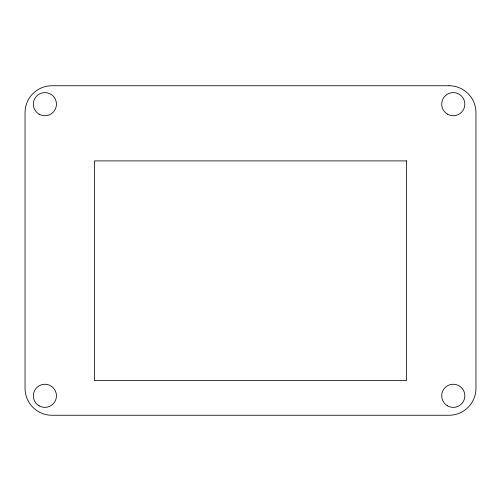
<?xml version="1.0" encoding="UTF-8"?>
<svg xmlns="http://www.w3.org/2000/svg" width="501" height="501" viewBox="0 0 501 501"><rect width="100%" height="100%" fill="white"/><g stroke="black" fill="none" stroke-linecap="round" stroke-linejoin="round"><path stroke-width="0.75" d="M449.084 85.746L51.916 85.746A26.866 26.866 0 0 0 25.05 112.619L25.05 388.381A26.866 26.866 0 0 0 51.916 415.254L449.084 415.254A26.866 26.866 0 0 0 475.95 388.381L475.95 112.619A26.866 26.866 0 0 0 449.084 85.746M406.58 160.896L94.42 160.896L94.42 380.566L406.58 380.566L406.58 160.896M39.116 114.184A11.561 11.561 0 0 0 56.456 104.17A11.561 11.561 0 0 0 39.116 94.157A11.561 11.561 0 0 0 39.116 114.184M447.487 114.184A11.561 11.561 0 0 0 464.828 104.17A11.561 11.561 0 0 0 447.487 94.157A11.561 11.561 0 0 0 447.487 114.184M447.487 405.829A11.561 11.561 0 0 0 464.828 395.815A11.561 11.561 0 0 0 447.487 385.801A11.561 11.561 0 0 0 447.487 405.829M39.116 405.829A11.561 11.561 0 0 0 56.456 395.815A11.561 11.561 0 0 0 39.116 385.801A11.561 11.561 0 0 0 39.116 405.829"/></g></svg>
